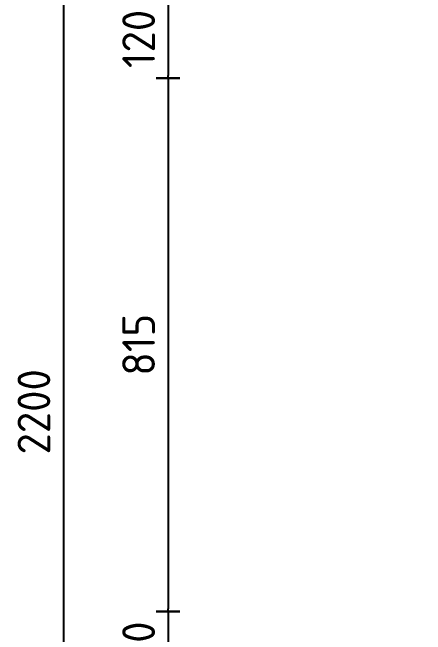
# Model space of a CAD drawing. Header units: millimetres. Extents: x 0 to 420, y 0 to 297.
# Drawn here: x 99.36 to 130.92, y 195.05 to 242.6 of the extents above; entities that cross this region are included whole.
import ezdxf

# ---------------------------------------------------------------- set-up
doc = ezdxf.new("R2010")
doc.units = ezdxf.units.MM
doc.header["$LTSCALE"] = 10
doc.layers.add('T25', color=1, linetype='Continuous')
doc.styles.add('ISO3098B', font='iso3098b.shx')
doc.dimstyles.new('SIGNSDIM', dxfattribs={"dimtxt": 2.5, "dimasz": 0.2, "dimexe": 1, "dimexo": 1, "dimgap": 1, "dimtad": 1, "dimtoh": 1, "dimdec": 4, "dimlfac": 20, "dimrnd": 1, "dimdsep": 46, "dimtxsty": 'ISO3098B', "dimblk": 'SGNDIM', "dimcen": 2.5, "dimse1": 1, "dimse2": 1, "dimadec": 0, "dimazin": 0, "dimtfac": 1, "dimtdec": 4, "dimtix": 1, "dimtmove": 0, "dimatfit": 3, "dimldrblk": 'SGNDIM', "dimfxl": 1, "dimtolj": 1, "dimtzin": 0, "dimarcsym": 0})

# ---------------------------------------------------------------- blocks, each defined once
blk = doc.blocks.new('SGNDIM')
for p, q in [((0, 4.5), (0, -4.5)), ((0, 0), (-1, 0))]:
    blk.add_line(p, q)
blk = doc.blocks.new('*D26')
at = {"layer": 'Defpoints', "color": 0, "transparency": 16777216}
for p in [(121.919, 243.573), (111.252, 237.573), (121.919, 237.573)]:
    blk.add_point(p, dxfattribs=at)
at = {"layer": 'T25', "color": 0, "lineweight": -2, "transparency": 16777216}
blk.add_line((111.252, 243.373), (111.252, 237.773), dxfattribs=at)
at = {"layer": 'T25', "color": 0, "lineweight": -2, "transparency": 16777216, "xscale": 0.2, "yscale": 0.2, "zscale": 0.2}
for p, rotation in [((111.252, 243.573), 90), ((111.252, 237.573), 270)]:
    blk.add_blockref('SGNDIM', p, dxfattribs=dict(at, rotation=rotation))
at = {"layer": 'T25', "color": 0, "transparency": 16777216, "insert": (109.002, 240.573), "char_height": 2.5, "attachment_point": 5, "rotation": 90, "style": 'ISO3098B'}
blk.add_mtext('\\A1;120', dxfattribs=at)
blk = doc.blocks.new('*D46')
at = {"layer": 'Defpoints', "color": 0, "transparency": 16777216}
for p in [(125.495, 267.073), (103.252, 157.073), (130.592, 157.073)]:
    blk.add_point(p, dxfattribs=at)
at = {"layer": 'T25', "color": 0, "lineweight": -2, "transparency": 16777216}
for p, q in [((124.495, 267.073), (102.252, 267.073)), ((103.252, 266.873), (103.252, 157.273)), ((129.592, 157.073), (102.252, 157.073))]:
    blk.add_line(p, q, dxfattribs=at)
at = {"layer": 'T25', "color": 0, "lineweight": -2, "transparency": 16777216, "xscale": 0.2, "yscale": 0.2, "zscale": 0.2}
for p, rotation in [((103.252, 267.073), 90), ((103.252, 157.073), 270)]:
    blk.add_blockref('SGNDIM', p, dxfattribs=dict(at, rotation=rotation))
at = {"layer": 'T25', "color": 0, "transparency": 16777216, "insert": (101.002, 212.073), "char_height": 2.5, "attachment_point": 5, "rotation": 90, "style": 'ISO3098B'}
blk.add_mtext('\\A1;2200', dxfattribs=at)
blk = doc.blocks.new('*D55')
at = {"layer": 'Defpoints', "color": 0, "transparency": 16777216}
for p in [(132.304, 237.573), (111.252, 196.823), (130.907, 196.823)]:
    blk.add_point(p, dxfattribs=at)
at = {"layer": 'T25', "color": 0, "lineweight": -2, "transparency": 16777216}
blk.add_line((111.252, 237.373), (111.252, 197.023), dxfattribs=at)
at = {"layer": 'T25', "color": 0, "lineweight": -2, "transparency": 16777216, "xscale": 0.2, "yscale": 0.2, "zscale": 0.2}
for p, rotation in [((111.252, 237.573), 90), ((111.252, 196.823), 270)]:
    blk.add_blockref('SGNDIM', p, dxfattribs=dict(at, rotation=rotation))
at = {"layer": 'T25', "color": 0, "transparency": 16777216, "insert": (109.002, 217.198), "char_height": 2.5, "attachment_point": 5, "rotation": 90, "style": 'ISO3098B'}
blk.add_mtext('\\A1;815', dxfattribs=at)
blk = doc.blocks.new('*D56')
at = {"layer": 'Defpoints', "color": 0, "transparency": 16777216}
for p in [(121.919, 196.823), (111.252, 190.823), (121.919, 190.823)]:
    blk.add_point(p, dxfattribs=at)
at = {"layer": 'T25', "color": 0, "lineweight": -2, "transparency": 16777216}
blk.add_line((111.252, 196.623), (111.252, 191.023), dxfattribs=at)
at = {"layer": 'T25', "color": 0, "lineweight": -2, "transparency": 16777216, "xscale": 0.2, "yscale": 0.2, "zscale": 0.2}
for p, rotation in [((111.252, 196.823), 90), ((111.252, 190.823), 270)]:
    blk.add_blockref('SGNDIM', p, dxfattribs=dict(at, rotation=rotation))
at = {"layer": 'T25', "color": 0, "transparency": 16777216, "insert": (109.002, 193.823), "char_height": 2.5, "attachment_point": 5, "rotation": 90, "style": 'ISO3098B'}
blk.add_mtext('\\A1;120', dxfattribs=at)

msp = doc.modelspace()

# ---------------------------------------------------------------- dimensions: what is measured, and where the dimension line sits
at = {"layer": 'T25'}
for base, p1, p2, override, picture, middle in [((103.2524574, 157.0726422), (125.4947466, 267.0726422), (130.5920598, 157.0726422), {"dimse1": 0, "dimse2": 0}, '*D46', (101.0024574, 212.0726422)), ((111.2524574, 237.5726422), (121.919124, 243.5726422), (121.919124, 237.5726422), {"dimse1": 1}, '*D26', (109.0024574, 240.5726422)), ((111.2524574, 196.8226422), (132.303514, 237.5726422), (130.9074222, 196.8226422), {"dimse1": 1}, '*D55', (109.0024574, 217.1976422)), ((111.2524574, 190.8226422), (121.919124, 196.8226422), (121.919124, 190.8226422), {"dimse1": 1}, '*D56', (109.0024574, 193.8226422))]:
    dim = msp.add_linear_dim(base=base, p1=p1, p2=p2, angle=90, dimstyle='SIGNSDIM', override=override, dxfattribs=at)
    dim.commit()
    dim.dimension.update_dxf_attribs({"geometry": picture, "text_midpoint": middle})

doc.saveas('drawing.dxf')
